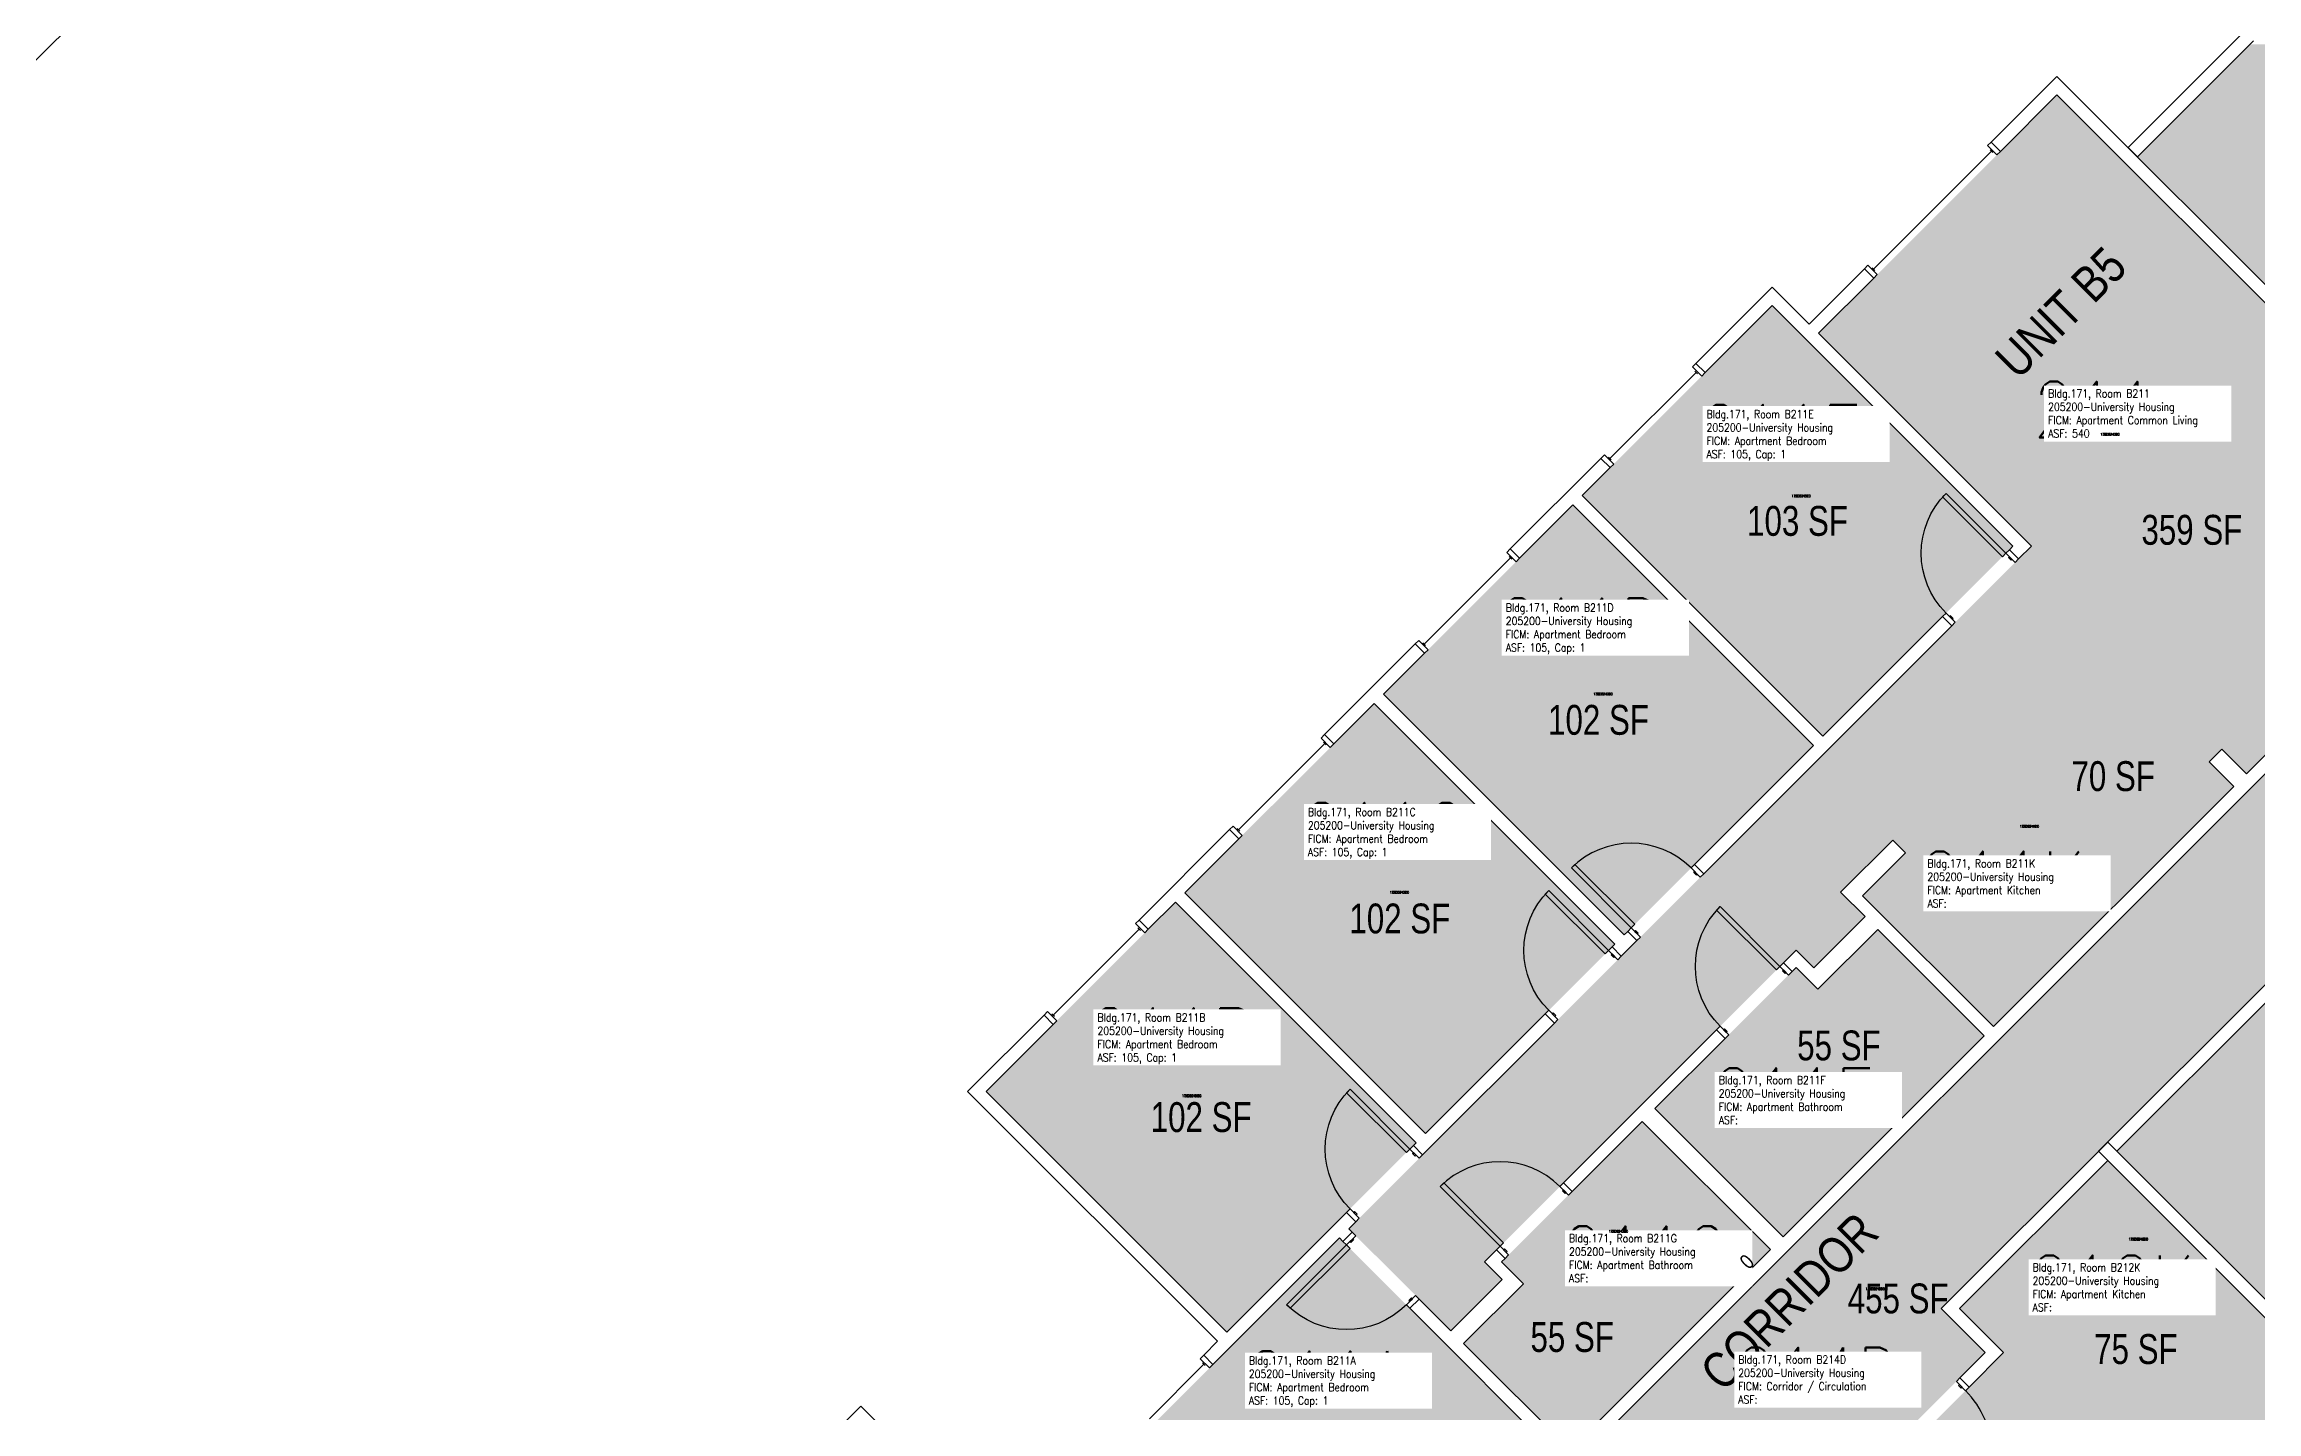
# Model space of a CAD drawing. Header units: inches. Extents: x -98 to 2219, y 102 to 2358.
# Drawn here: x 854 to 1743, y 788 to 1337 of the extents above; entities that cross this region are included whole.
import ezdxf
from ezdxf.enums import TextEntityAlignment as Align

# ---------------------------------------------------------------- set-up
doc = ezdxf.new("R2010")
doc.units = ezdxf.units.IN
doc.header["$LTSCALE"] = 96
doc.header["$MEASUREMENT"] = 0
for name, color, linetype in [('A-Area-Iden', 1, 'Continuous'), ('A-Door', 2, 'Continuous'), ('A-Glaz', 1, 'Continuous'), ('A-IDEN-RNUM', 7, 'Continuous'), ('A-IDEN-SNUM', 4, 'Continuous'), ('A-IDEN-VNUM', 4, 'Continuous'), ('A-Wall', 5, 'Continuous'), ('AREA-TEXT', 3, 'Continuous'), ('Rooms-Category-Color', 7, 'Continuous'), ('Rooms-College-Color', 7, 'Continuous'), ('Rooms-Department-Color', 7, 'Continuous'), ('Rooms-Division-Color', 7, 'Continuous'), ('Rooms-Information', 7, 'Continuous')]:
    doc.layers.add(name, color=color, linetype=linetype)
doc.styles.add('AREA', font='arial.ttf', dxfattribs={"width": 0.75, "height": 12})
doc.styles.add('ROOMSNUMBER', font='txt.shx', dxfattribs={"height": 0.03})
doc.styles.add('ROOMVNUMBER', font='simplex.shx', dxfattribs={"width": 0.85})
doc.styles.get("Standard").update_dxf_attribs({"font": 'ARIALN.TTF'})

msp = doc.modelspace()

# ---------------------------------------------------------------- hatches: boundary and pattern name
at = {"layer": 'Rooms-Category-Color', "true_color": 0xe3c5e1}
msp.add_hatch(color=254, dxfattribs=at).paths.add_polyline_path([(1868.67, 1173.85), (1868.67, 1337.06), (1740.21, 1337.06), (1694.94, 1291.79), (1840.78, 1145.96)])
at = {"layer": 'Rooms-Category-Color', "true_color": 0x728ef3}
for points in [[(1378.07, 861.08), (1652.33, 1135.35), (1566.77, 1220.91), (1662.59, 1316.72), (1779.35, 1199.96), (1758.95, 1179.57), (1770.71, 1167.81), (1774.16, 1171.26), (1765.85, 1179.57), (1782.8, 1196.52), (1837.07, 1142.25), (1820.12, 1125.3), (1801.03, 1144.39), (1797.58, 1140.94), (1798.99, 1139.53), (1753.74, 1094.27), (1771.42, 1076.6), (1738.75, 1043.93), (1728.85, 1053.83), (1723.72, 1048.7), (1681.04, 1091.38), (1601.76, 1012.1), (1596.63, 1017.23), (1575.68, 996.28), (1585.48, 986.48), (1564.89, 965.88), (1557.82, 972.95), (1432.6, 847.74), (1439.67, 840.66), (1419.08, 820.07)], [(1548.21, 1232.05), (1644.91, 1135.35), (1568.54, 1058.98), (1471.85, 1155.68)], [(1468.13, 1151.97), (1564.83, 1055.27), (1488.73, 979.17), (1392.03, 1075.87)], [(1733.62, 1038.8), (1637.1, 942.28), (1584.52, 994.86), (1681.04, 1091.38)], [(1312.22, 996.05), (1388.32, 1072.15), (1485.02, 975.46), (1408.91, 899.35)], [(1308.5, 992.34), (1232.4, 916.24), (1329.1, 819.54), (1405.2, 895.64)], [(1552.64, 857.82), (1633.39, 938.57), (1590.61, 981.35), (1566.57, 957.3), (1557.82, 966.06), (1501.11, 909.35)], [(1746.21, 951.69), (1838.23, 859.68), (1788.63, 810.08), (1778.29, 820.42), (1768.39, 810.52), (1686.71, 892.19)], [(1466.98, 772.16), (1547.52, 852.7), (1495.99, 904.23), (1439.5, 847.74), (1448.25, 838.99), (1424.2, 814.94)], [(1623.5, 828.98), (1715.52, 736.97), (1765.12, 786.57), (1754.77, 796.91), (1764.67, 806.81), (1683, 888.48)], [(1379.3, 684.48), (1463.27, 768.45), (1374.35, 857.37), (1290.38, 773.4)], [(1775.01, 796.47), (1715.52, 736.97), (1641.18, 811.3), (1597.96, 768.08), (1604.29, 761.75), (1600.58, 758.04), (1594.25, 764.37), (1579.26, 749.38), (1614.17, 714.47), (1629.16, 729.46), (1624.62, 734), (1628.33, 737.71), (1638, 728.04), (1615.59, 705.63), (1605.77, 715.44), (1585.44, 695.11), (1595.26, 685.3), (1470.78, 560.82), (1460.97, 570.64), (1440.64, 550.31), (1481.65, 509.29), (1676.11, 703.75), (1761.67, 618.19), (1857.48, 714)]]:
    msp.add_hatch(color=171, dxfattribs=at).paths.add_polyline_path(points)
at = {"layer": 'Rooms-Category-Color', "true_color": 0xadadad}
msp.add_hatch(color=253, dxfattribs=at).paths.add_polyline_path([(1328.21, 728.15), (1286.85, 686.78), (1302.23, 671.4), (1337.93, 635.69), (1239.12, 536.87), (1281.54, 494.44), (1557.87, 770.77), (1575.55, 753.09), (1633.76, 811.3), (1616.08, 828.98), (1746.21, 959.11), (1763.89, 941.44), (1822.1, 999.65), (1804.43, 1017.33), (1958.51, 1171.41), (1873.92, 1171.68), (1820.38, 1118.14), (1802.71, 1135.82), (1760.9, 1094.01), (1778.58, 1076.33), (1379.3, 677.06)])
at = {"layer": 'Rooms-College-Color', "true_color": 0xadadad}
for points in [[(1868.67, 1173.85), (1868.67, 1337.06), (1740.21, 1337.06), (1694.94, 1291.79), (1840.78, 1145.96)], [(1378.07, 861.08), (1652.33, 1135.35), (1566.77, 1220.91), (1662.59, 1316.72), (1779.35, 1199.96), (1758.95, 1179.57), (1770.71, 1167.81), (1774.16, 1171.26), (1765.85, 1179.57), (1782.8, 1196.52), (1837.07, 1142.25), (1820.12, 1125.3), (1801.03, 1144.39), (1797.58, 1140.94), (1798.99, 1139.53), (1753.74, 1094.27), (1771.42, 1076.6), (1738.75, 1043.93), (1728.85, 1053.83), (1723.72, 1048.7), (1681.04, 1091.38), (1601.76, 1012.1), (1596.63, 1017.23), (1575.68, 996.28), (1585.48, 986.48), (1564.89, 965.88), (1557.82, 972.95), (1432.6, 847.74), (1439.67, 840.66), (1419.08, 820.07)], [(1548.21, 1232.05), (1644.91, 1135.35), (1568.54, 1058.98), (1471.85, 1155.68)], [(1328.21, 728.15), (1286.85, 686.78), (1302.23, 671.4), (1337.93, 635.69), (1239.12, 536.87), (1281.54, 494.44), (1557.87, 770.77), (1575.55, 753.09), (1633.76, 811.3), (1616.08, 828.98), (1746.21, 959.11), (1763.89, 941.44), (1822.1, 999.65), (1804.43, 1017.33), (1958.51, 1171.41), (1873.92, 1171.68), (1820.38, 1118.14), (1802.71, 1135.82), (1760.9, 1094.01), (1778.58, 1076.33), (1379.3, 677.06)], [(1468.13, 1151.97), (1564.83, 1055.27), (1488.73, 979.17), (1392.03, 1075.87)], [(1733.62, 1038.8), (1637.1, 942.28), (1584.52, 994.86), (1681.04, 1091.38)], [(1312.22, 996.05), (1388.32, 1072.15), (1485.02, 975.46), (1408.91, 899.35)], [(1308.5, 992.34), (1232.4, 916.24), (1329.1, 819.54), (1405.2, 895.64)], [(1552.64, 857.82), (1633.39, 938.57), (1590.61, 981.35), (1566.57, 957.3), (1557.82, 966.06), (1501.11, 909.35)], [(1746.21, 951.69), (1838.23, 859.68), (1788.63, 810.08), (1778.29, 820.42), (1768.39, 810.52), (1686.71, 892.19)], [(1466.98, 772.16), (1547.52, 852.7), (1495.99, 904.23), (1439.5, 847.74), (1448.25, 838.99), (1424.2, 814.94)], [(1623.5, 828.98), (1715.52, 736.97), (1765.12, 786.57), (1754.77, 796.91), (1764.67, 806.81), (1683, 888.48)], [(1379.3, 684.48), (1463.27, 768.45), (1374.35, 857.37), (1290.38, 773.4)], [(1775.01, 796.47), (1715.52, 736.97), (1641.18, 811.3), (1597.96, 768.08), (1604.29, 761.75), (1600.58, 758.04), (1594.25, 764.37), (1579.26, 749.38), (1614.17, 714.47), (1629.16, 729.46), (1624.62, 734), (1628.33, 737.71), (1638, 728.04), (1615.59, 705.63), (1605.77, 715.44), (1585.44, 695.11), (1595.26, 685.3), (1470.78, 560.82), (1460.97, 570.64), (1440.64, 550.31), (1481.65, 509.29), (1676.11, 703.75), (1761.67, 618.19), (1857.48, 714)]]:
    msp.add_hatch(color=253, dxfattribs=at).paths.add_polyline_path(points)
at = {"layer": 'Rooms-Department-Color', "true_color": 0x604aed}
for points in [[(1868.67, 1173.85), (1868.67, 1337.06), (1740.21, 1337.06), (1694.94, 1291.79), (1840.78, 1145.96)], [(1378.07, 861.08), (1652.33, 1135.35), (1566.77, 1220.91), (1662.59, 1316.72), (1779.35, 1199.96), (1758.95, 1179.57), (1770.71, 1167.81), (1774.16, 1171.26), (1765.85, 1179.57), (1782.8, 1196.52), (1837.07, 1142.25), (1820.12, 1125.3), (1801.03, 1144.39), (1797.58, 1140.94), (1798.99, 1139.53), (1753.74, 1094.27), (1771.42, 1076.6), (1738.75, 1043.93), (1728.85, 1053.83), (1723.72, 1048.7), (1681.04, 1091.38), (1601.76, 1012.1), (1596.63, 1017.23), (1575.68, 996.28), (1585.48, 986.48), (1564.89, 965.88), (1557.82, 972.95), (1432.6, 847.74), (1439.67, 840.66), (1419.08, 820.07)], [(1548.21, 1232.05), (1644.91, 1135.35), (1568.54, 1058.98), (1471.85, 1155.68)], [(1468.13, 1151.97), (1564.83, 1055.27), (1488.73, 979.17), (1392.03, 1075.87)], [(1733.62, 1038.8), (1637.1, 942.28), (1584.52, 994.86), (1681.04, 1091.38)], [(1312.22, 996.05), (1388.32, 1072.15), (1485.02, 975.46), (1408.91, 899.35)], [(1308.5, 992.34), (1232.4, 916.24), (1329.1, 819.54), (1405.2, 895.64)], [(1552.64, 857.82), (1633.39, 938.57), (1590.61, 981.35), (1566.57, 957.3), (1557.82, 966.06), (1501.11, 909.35)], [(1746.21, 951.69), (1838.23, 859.68), (1788.63, 810.08), (1778.29, 820.42), (1768.39, 810.52), (1686.71, 892.19)], [(1466.98, 772.16), (1547.52, 852.7), (1495.99, 904.23), (1439.5, 847.74), (1448.25, 838.99), (1424.2, 814.94)], [(1623.5, 828.98), (1715.52, 736.97), (1765.12, 786.57), (1754.77, 796.91), (1764.67, 806.81), (1683, 888.48)], [(1379.3, 684.48), (1463.27, 768.45), (1374.35, 857.37), (1290.38, 773.4)], [(1775.01, 796.47), (1715.52, 736.97), (1641.18, 811.3), (1597.96, 768.08), (1604.29, 761.75), (1600.58, 758.04), (1594.25, 764.37), (1579.26, 749.38), (1614.17, 714.47), (1629.16, 729.46), (1624.62, 734), (1628.33, 737.71), (1638, 728.04), (1615.59, 705.63), (1605.77, 715.44), (1585.44, 695.11), (1595.26, 685.3), (1470.78, 560.82), (1460.97, 570.64), (1440.64, 550.31), (1481.65, 509.29), (1676.11, 703.75), (1761.67, 618.19), (1857.48, 714)]]:
    msp.add_hatch(color=173, dxfattribs=at).paths.add_polyline_path(points)
at = {"layer": 'Rooms-Department-Color', "true_color": 0xacacac}
msp.add_hatch(color=253, dxfattribs=at).paths.add_polyline_path([(1328.21, 728.15), (1286.85, 686.78), (1302.23, 671.4), (1337.93, 635.69), (1239.12, 536.87), (1281.54, 494.44), (1557.87, 770.77), (1575.55, 753.09), (1633.76, 811.3), (1616.08, 828.98), (1746.21, 959.11), (1763.89, 941.44), (1822.1, 999.65), (1804.43, 1017.33), (1958.51, 1171.41), (1873.92, 1171.68), (1820.38, 1118.14), (1802.71, 1135.82), (1760.9, 1094.01), (1778.58, 1076.33), (1379.3, 677.06)])
at = {"layer": 'Rooms-Division-Color', "true_color": 0x604aed}
for points in [[(1868.67, 1173.85), (1868.67, 1337.06), (1740.21, 1337.06), (1694.94, 1291.79), (1840.78, 1145.96)], [(1378.07, 861.08), (1652.33, 1135.35), (1566.77, 1220.91), (1662.59, 1316.72), (1779.35, 1199.96), (1758.95, 1179.57), (1770.71, 1167.81), (1774.16, 1171.26), (1765.85, 1179.57), (1782.8, 1196.52), (1837.07, 1142.25), (1820.12, 1125.3), (1801.03, 1144.39), (1797.58, 1140.94), (1798.99, 1139.53), (1753.74, 1094.27), (1771.42, 1076.6), (1738.75, 1043.93), (1728.85, 1053.83), (1723.72, 1048.7), (1681.04, 1091.38), (1601.76, 1012.1), (1596.63, 1017.23), (1575.68, 996.28), (1585.48, 986.48), (1564.89, 965.88), (1557.82, 972.95), (1432.6, 847.74), (1439.67, 840.66), (1419.08, 820.07)], [(1548.21, 1232.05), (1644.91, 1135.35), (1568.54, 1058.98), (1471.85, 1155.68)], [(1468.13, 1151.97), (1564.83, 1055.27), (1488.73, 979.17), (1392.03, 1075.87)], [(1733.62, 1038.8), (1637.1, 942.28), (1584.52, 994.86), (1681.04, 1091.38)], [(1312.22, 996.05), (1388.32, 1072.15), (1485.02, 975.46), (1408.91, 899.35)], [(1308.5, 992.34), (1232.4, 916.24), (1329.1, 819.54), (1405.2, 895.64)], [(1552.64, 857.82), (1633.39, 938.57), (1590.61, 981.35), (1566.57, 957.3), (1557.82, 966.06), (1501.11, 909.35)], [(1746.21, 951.69), (1838.23, 859.68), (1788.63, 810.08), (1778.29, 820.42), (1768.39, 810.52), (1686.71, 892.19)], [(1466.98, 772.16), (1547.52, 852.7), (1495.99, 904.23), (1439.5, 847.74), (1448.25, 838.99), (1424.2, 814.94)], [(1623.5, 828.98), (1715.52, 736.97), (1765.12, 786.57), (1754.77, 796.91), (1764.67, 806.81), (1683, 888.48)], [(1379.3, 684.48), (1463.27, 768.45), (1374.35, 857.37), (1290.38, 773.4)], [(1775.01, 796.47), (1715.52, 736.97), (1641.18, 811.3), (1597.96, 768.08), (1604.29, 761.75), (1600.58, 758.04), (1594.25, 764.37), (1579.26, 749.38), (1614.17, 714.47), (1629.16, 729.46), (1624.62, 734), (1628.33, 737.71), (1638, 728.04), (1615.59, 705.63), (1605.77, 715.44), (1585.44, 695.11), (1595.26, 685.3), (1470.78, 560.82), (1460.97, 570.64), (1440.64, 550.31), (1481.65, 509.29), (1676.11, 703.75), (1761.67, 618.19), (1857.48, 714)]]:
    msp.add_hatch(color=173, dxfattribs=at).paths.add_polyline_path(points)
at = {"layer": 'Rooms-Division-Color', "true_color": 0xadadad}
msp.add_hatch(color=253, dxfattribs=at).paths.add_polyline_path([(1328.21, 728.15), (1286.85, 686.78), (1302.23, 671.4), (1337.93, 635.69), (1239.12, 536.87), (1281.54, 494.44), (1557.87, 770.77), (1575.55, 753.09), (1633.76, 811.3), (1616.08, 828.98), (1746.21, 959.11), (1763.89, 941.44), (1822.1, 999.65), (1804.43, 1017.33), (1958.51, 1171.41), (1873.92, 1171.68), (1820.38, 1118.14), (1802.71, 1135.82), (1760.9, 1094.01), (1778.58, 1076.33), (1379.3, 677.06)])

# ---------------------------------------------------------------- linework, layer by layer
at = {"layer": 'A-Door'}
for points in [[(1642.08, 1132.52), (1640.67, 1131.11), (1616.63, 1155.15), (1618.04, 1156.56)], [(1645.79, 1128.81), (1647.21, 1130.22), (1643.5, 1133.94), (1642.08, 1132.52)], [(1644.56, 1130.05), (1644.2, 1129.69), (1643.14, 1130.76), (1643.5, 1131.11)], [(1621.75, 1104.77), (1620.34, 1103.35), (1616.63, 1107.07), (1618.04, 1108.48)], [(1620.51, 1106.01), (1620.87, 1106.36), (1619.81, 1107.42), (1619.45, 1107.07)], [(1491.56, 982), (1492.97, 983.41), (1468.93, 1007.45), (1467.51, 1006.04)], [(1519.31, 1002.33), (1520.72, 1003.74), (1517.01, 1007.45), (1515.6, 1006.04)], [(1518.07, 1003.56), (1517.72, 1003.21), (1516.66, 1004.27), (1517.01, 1004.62)], [(1482.45, 972.89), (1481.04, 971.48), (1457, 995.52), (1458.41, 996.94)], [(1551.33, 966.46), (1549.92, 965.05), (1525.87, 989.09), (1527.29, 990.51)], [(1495.27, 978.29), (1493.85, 976.87), (1490.14, 980.58), (1491.56, 982)], [(1494.03, 979.52), (1494.38, 979.88), (1493.32, 980.94), (1492.97, 980.58)], [(1486.16, 969.18), (1487.58, 970.6), (1483.87, 974.31), (1482.45, 972.89)], [(1484.93, 970.42), (1484.57, 970.07), (1483.51, 971.13), (1483.87, 971.48)], [(1554.78, 963.02), (1556.19, 964.43), (1552.74, 967.88), (1551.33, 966.46)], [(1553.8, 963.99), (1553.45, 963.64), (1552.39, 964.7), (1552.74, 965.05)], [(1462.12, 945.14), (1460.71, 943.73), (1457, 947.44), (1458.41, 948.85)], [(1460.89, 946.38), (1461.24, 946.73), (1460.18, 947.79), (1459.82, 947.44)], [(1530.74, 938.98), (1529.32, 937.56), (1525.87, 941.01), (1527.29, 942.42)], [(1529.76, 939.95), (1530.12, 940.3), (1529.06, 941.36), (1528.7, 941.01)], [(1402.64, 893.08), (1401.22, 891.66), (1377.18, 915.71), (1378.6, 917.12)], [(1406.35, 889.37), (1407.76, 890.78), (1404.05, 894.49), (1402.64, 893.08)], [(1405.11, 890.6), (1404.76, 890.25), (1403.7, 891.31), (1404.05, 891.66)], [(1438.88, 854.01), (1440.29, 855.43), (1416.25, 879.47), (1414.84, 878.05)], [(1466.37, 874.61), (1467.78, 876.02), (1464.33, 879.47), (1462.92, 878.05)], [(1465.39, 875.58), (1465.04, 875.22), (1463.98, 876.28), (1464.33, 876.64)], [(1382.31, 865.32), (1380.89, 863.91), (1377.18, 867.62), (1378.6, 869.04)], [(1381.07, 866.56), (1381.42, 866.92), (1380.36, 867.98), (1380.01, 867.62)], [(1377.18, 854.54), (1378.6, 853.13), (1354.55, 829.09), (1353.14, 830.5)], [(1380.89, 858.25), (1379.48, 859.67), (1375.77, 855.96), (1377.18, 854.54)], [(1379.66, 857.02), (1380.01, 856.66), (1378.95, 855.6), (1378.6, 855.96)], [(1442.32, 850.56), (1440.91, 849.15), (1437.46, 852.6), (1438.88, 854.01)], [(1441.35, 851.54), (1441.71, 851.89), (1440.64, 852.95), (1440.29, 852.6)], [(1404.94, 834.21), (1406.35, 832.8), (1402.64, 829.09), (1401.22, 830.5)], [(1403.7, 832.97), (1403.34, 833.33), (1402.28, 832.27), (1402.64, 831.91)], [(1622.17, 799.72), (1623.58, 801.13), (1627.3, 797.42), (1625.88, 796)], [(1623.41, 798.48), (1623.05, 798.12), (1624.11, 797.06), (1624.47, 797.42)]]:
    msp.add_lwpolyline(points, close=True, dxfattribs=at)
at = {"layer": 'A-Door', "extrusion": (0, 0, -1)}
for centre, start, end in [((-1642.08, 1132.52), 315, 45), ((-1482.45, 972.89), 315, 45), ((-1551.33, 966.46), 315, 45), ((-1402.64, 893.08), 315, 45), ((-1377.18, 854.54), 225, 315)]:
    msp.add_arc(centre, 34, start, end, dxfattribs=at)
at = {"layer": 'A-Door'}
for centre, radius, start, end in [((1491.56, 982), 34, 45, 135), ((1438.88, 854.01), 34, 45, 135), ((1600.43, 770.55), 36, 0, 45)]:
    msp.add_arc(centre, radius, start, end, dxfattribs=at)
at = {"layer": 'A-Glaz'}
for p, q in [((890.07, 1370.07), (842.69, 1322.69)), ((1636.25, 1294.1), (1588.88, 1246.73)), ((1636.78, 1293.57), (1635.72, 1294.63)), ((1589.41, 1246.2), (1588.35, 1247.26)), ((1517.66, 1205.2), (1483.01, 1170.56)), ((1518.19, 1204.67), (1517.13, 1205.73)), ((1483.54, 1170.03), (1482.48, 1171.09)), ((1443.07, 1130.62), (1408.43, 1095.97)), ((1443.6, 1130.09), (1442.54, 1131.15)), ((1408.96, 1095.44), (1407.9, 1096.5)), ((1368.47, 1056.02), (1333.83, 1021.37)), ((1369.01, 1055.49), (1367.94, 1056.55)), ((1334.36, 1020.84), (1333.3, 1021.9)), ((1293.93, 981.48), (1259.28, 946.83)), ((1294.46, 980.94), (1293.4, 982.01)), ((1259.81, 946.3), (1258.75, 947.36)), ((1319.91, 806.64), (1297.99, 784.72)), ((1320.44, 806.11), (1319.38, 807.17))]:
    msp.add_line(p, q, dxfattribs=at)
for points in [[(1634.75, 1296.31), (1636.17, 1297.73), (1639.88, 1294.01), (1638.46, 1292.6)], [(1586.67, 1248.23), (1585.25, 1246.82), (1588.97, 1243.1), (1590.38, 1244.52)], [(1516.15, 1207.41), (1517.57, 1208.83), (1521.28, 1205.12), (1519.87, 1203.7)], [(1480.8, 1172.06), (1479.39, 1170.64), (1483.1, 1166.93), (1484.51, 1168.35)], [(1441.57, 1132.83), (1442.99, 1134.25), (1446.7, 1130.53), (1445.28, 1129.12)], [(1406.22, 1097.48), (1404.8, 1096.06), (1408.51, 1092.35), (1409.93, 1093.76)], [(1366.97, 1058.23), (1368.39, 1059.65), (1372.1, 1055.93), (1370.68, 1054.52)], [(1331.62, 1022.88), (1330.2, 1021.46), (1333.91, 1017.75), (1335.33, 1019.16)], [(1292.43, 983.68), (1293.84, 985.1), (1297.55, 981.39), (1296.14, 979.97)], [(1257.07, 948.33), (1255.66, 946.92), (1259.37, 943.2), (1260.78, 944.62)], [(1318.41, 808.85), (1319.82, 810.26), (1323.53, 806.55), (1322.12, 805.14)]]:
    msp.add_lwpolyline(points, close=True, dxfattribs=at)
at = {"layer": 'A-Wall'}
for p, q in [((1737.86, 1342.13), (1691.23, 1295.5)), ((1694.94, 1291.79), (1741.57, 1338.41)), ((1662.59, 1324.15), (1636.17, 1297.73)), ((1639.88, 1294.01), (1662.59, 1316.72)), ((1844.49, 1142.25), (1662.59, 1324.15)), ((1662.59, 1316.72), (1779.35, 1199.96)), ((1636.17, 1297.73), (1639.88, 1294.01)), ((1691.23, 1295.5), (1694.94, 1291.79)), ((1585.25, 1246.82), (1563.06, 1224.62)), ((1588.97, 1243.1), (1585.25, 1246.82)), ((1548.21, 1239.47), (1517.57, 1208.83)), ((1563.06, 1224.62), (1548.21, 1239.47)), ((1566.77, 1220.91), (1588.97, 1243.1)), ((1521.28, 1205.12), (1548.21, 1232.05)), ((1548.21, 1232.05), (1644.91, 1135.35)), ((1652.33, 1135.35), (1566.77, 1220.91)), ((1517.57, 1208.83), (1521.28, 1205.12)), ((1479.39, 1170.64), (1442.99, 1134.25)), ((1471.85, 1155.68), (1483.1, 1166.93)), ((1483.1, 1166.93), (1479.39, 1170.64)), ((1568.54, 1058.98), (1471.85, 1155.68)), ((1446.7, 1130.53), (1468.13, 1151.97)), ((1468.13, 1151.97), (1564.83, 1055.27)), ((1442.99, 1134.25), (1446.7, 1130.53)), ((1644.91, 1135.35), (1643.5, 1133.94)), ((1643.5, 1133.94), (1647.21, 1130.22)), ((1647.21, 1130.22), (1652.33, 1135.35)), ((1520.72, 1003.74), (1620.34, 1103.35)), ((1616.63, 1107.07), (1568.54, 1058.98)), ((1620.34, 1103.35), (1616.63, 1107.07)), ((1404.8, 1096.06), (1368.39, 1059.65)), ((1408.51, 1092.35), (1404.8, 1096.06)), ((1392.03, 1075.87), (1408.51, 1092.35)), ((1488.73, 979.17), (1392.03, 1075.87)), ((1470.25, 768.01), (1778.58, 1076.33)), ((1771.42, 1076.6), (1738.75, 1043.93)), ((1372.1, 1055.93), (1388.32, 1072.15)), ((1388.32, 1072.15), (1485.02, 975.46)), ((1368.39, 1059.65), (1372.1, 1055.93)), ((1564.83, 1055.27), (1517.01, 1007.45)), ((1728.85, 1053.83), (1723.72, 1048.7)), ((1738.75, 1043.93), (1728.85, 1053.83)), ((1723.72, 1048.7), (1733.62, 1038.8)), ((1733.62, 1038.8), (1637.1, 942.28)), ((1330.2, 1021.46), (1293.84, 985.1)), ((1312.22, 996.05), (1333.91, 1017.75)), ((1333.91, 1017.75), (1330.2, 1021.46)), ((1596.63, 1017.22), (1575.68, 996.28)), ((1601.76, 1012.1), (1596.63, 1017.22)), ((1517.01, 1007.45), (1520.72, 1003.74)), ((1584.52, 994.86), (1601.76, 1012.1)), ((1408.91, 899.35), (1312.22, 996.05)), ((1575.68, 996.28), (1585.48, 986.48)), ((1297.55, 981.39), (1308.5, 992.34)), ((1308.5, 992.34), (1405.2, 895.64)), ((1637.1, 942.28), (1584.52, 994.86)), ((1293.84, 985.1), (1297.55, 981.39)), ((1490.14, 980.58), (1488.73, 979.17)), ((1493.85, 976.87), (1490.14, 980.58)), ((1585.48, 986.48), (1564.89, 965.88)), ((1566.57, 957.3), (1590.61, 981.35)), ((1590.61, 981.35), (1633.39, 938.57)), ((1485.02, 975.46), (1483.87, 974.31)), ((1483.87, 974.31), (1487.58, 970.6)), ((1487.58, 970.6), (1493.85, 976.87)), ((1557.82, 972.95), (1552.74, 967.88)), ((1564.89, 965.88), (1557.82, 972.95)), ((1552.74, 967.88), (1556.19, 964.43)), ((1556.19, 964.43), (1557.82, 966.06)), ((1557.82, 966.06), (1566.57, 957.3)), ((1746.21, 959.11), (1679.29, 892.19)), ((1686.71, 892.19), (1746.21, 951.69)), ((1255.66, 946.92), (1224.98, 916.24)), ((1232.4, 916.24), (1259.37, 943.2)), ((1259.37, 943.2), (1255.66, 946.92)), ((1407.76, 890.78), (1460.71, 943.73)), ((1457, 947.44), (1408.91, 899.35)), ((1460.71, 943.73), (1457, 947.44)), ((1525.87, 941.01), (1464.33, 879.47)), ((1501.11, 909.35), (1529.32, 937.56)), ((1529.32, 937.56), (1525.87, 941.01)), ((1633.39, 938.57), (1552.64, 857.82)), ((1224.98, 916.24), (1325.39, 815.83)), ((1329.1, 819.54), (1232.4, 916.24)), ((1552.64, 857.82), (1501.11, 909.35)), ((1467.78, 876.02), (1495.99, 904.23)), ((1495.99, 904.23), (1547.52, 852.7)), ((1405.2, 895.64), (1404.05, 894.49)), ((1404.05, 894.49), (1407.76, 890.78)), ((1616.08, 828.98), (1683, 895.9)), ((1679.29, 892.19), (1861.19, 710.29)), ((1683, 895.9), (1864.91, 714)), ((1768.39, 810.52), (1686.71, 892.19)), ((1683, 888.48), (1623.5, 828.98)), ((1764.67, 806.81), (1683, 888.48)), ((1464.33, 879.47), (1467.78, 876.02)), ((1377.18, 867.62), (1329.1, 819.54)), ((1380.89, 863.91), (1377.18, 867.62)), ((1378.07, 861.08), (1380.89, 863.91)), ((1329.54, 812.56), (1374.35, 857.37)), ((1374.35, 857.37), (1375.77, 855.96)), ((1375.77, 855.96), (1379.48, 859.67)), ((1379.48, 859.67), (1378.07, 861.08)), ((1437.46, 852.6), (1432.6, 847.74)), ((1432.6, 847.74), (1439.67, 840.66)), ((1440.91, 849.15), (1437.46, 852.6)), ((1439.5, 847.74), (1440.91, 849.15)), ((1448.25, 838.99), (1439.5, 847.74)), ((1547.52, 852.7), (1466.98, 772.16)), ((1439.67, 840.66), (1419.08, 820.07)), ((1424.2, 814.94), (1448.25, 838.99)), ((1406.35, 832.8), (1402.64, 829.09)), ((1402.64, 829.09), (1463.27, 768.45)), ((1419.08, 820.07), (1406.35, 832.8)), ((1633.76, 811.3), (1616.08, 828.98)), ((1623.5, 828.98), (1641.18, 811.3)), ((1325.39, 815.83), (1319.82, 810.26)), ((1319.82, 810.26), (1323.53, 806.55)), ((1323.53, 806.55), (1329.54, 812.56)), ((1466.98, 772.16), (1424.2, 814.94)), ((1623.58, 801.13), (1633.76, 811.3)), ((1641.18, 811.3), (1627.3, 797.42)), ((1627.3, 797.42), (1623.58, 801.13)), ((1162.4, 770.04), (1182.11, 789.75)), ((1182.11, 789.75), (1282.25, 689.61))]:
    msp.add_line(p, q, dxfattribs=at)

# ---------------------------------------------------------------- texts
at = {"layer": 'A-Area-Iden'}
for s, height, p in [('UNIT B5', 14.4, (1669.24, 1224.21)), ('CORRIDOR', 14.4, (1560.1, 826.75)), ('0', 6, (1540.14, 845.74))]:
    msp.add_text(s, height=height, rotation=45, dxfattribs=at).set_placement(p, align=Align.CENTER)
at = {"layer": 'A-IDEN-RNUM', "style": 'ROOMSNUMBER', "width": 0.85}
for s, p in [('0211-00', (1683.88, 1180.31)), ('0211-E0', (1559.79, 1155.51)), ('0211-D0', (1480.22, 1075.99)), ('0211-K0', (1651.48, 1022.78)), ('0211-C0', (1398.39, 996.29)), ('0211-F0', (1553.29, 919.68)), ('0211-B0', (1314.97, 914.47)), ('0211-G0', (1486.39, 860.03)), ('0212-K0', (1695.27, 856.88)), ('0214-D0', (1589.59, 836.93))]:
    msp.add_text(s, height=1, dxfattribs=at).set_placement(p, align=Align.MIDDLE_CENTER)
at = {"layer": 'A-IDEN-SNUM', "style": 'ROOMSNUMBER', "width": 0.85}
for s, p in [('1710B21100', (1683.88, 1180.31)), ('1710B211E0', (1559.79, 1155.51)), ('1710B211D0', (1480.22, 1075.99)), ('1710B211K0', (1651.48, 1022.78)), ('1710B211C0', (1398.39, 996.29)), ('1710B211F0', (1553.29, 919.68)), ('1710B211B0', (1314.97, 914.47)), ('1710B211G0', (1486.39, 860.03)), ('1710B212K0', (1695.27, 856.88)), ('1710B214D0', (1589.59, 836.93))]:
    msp.add_text(s, height=1, dxfattribs=at).set_placement(p, align=Align.MIDDLE_CENTER)
at = {"layer": 'A-IDEN-VNUM', "style": 'ROOMVNUMBER', "width": 0.85}
for s, p in [('211', (1677.73, 1190.27)), ('211E', (1551.41, 1180.91)), ('211D', (1471.22, 1103.15)), ('211C', (1392.18, 1021.02)), ('211K', (1640.6, 1001.45)), ('211B', (1307.21, 938.46)), ('211F', (1556.33, 914.37)), ('211G', (1497.09, 850.8)), ('212K', (1684.68, 839.12)), ('211A', (1368.93, 800.61)), ('214D', (1566.42, 802.06))]:
    msp.add_text(s, height=22.5, dxfattribs=at).set_placement(p, align=Align.MIDDLE_CENTER)
at = {"layer": 'AREA-TEXT', "style": 'AREA', "width": 0.75}
for s, p in [('103 SF', (1558.38, 1145.52)), ('359 SF', (1716.8, 1141.93)), ('102 SF', (1478.43, 1065.57)), ('70 SF', (1685.19, 1042.95)), ('102 SF', (1398.62, 985.75)), ('55 SF', (1575.01, 934.73)), ('102 SF', (1318.8, 905.94)), ('455 SF', (1598.81, 833.06)), ('55 SF', (1467.86, 817.57)), ('75 SF', (1694.31, 812.72))]:
    msp.add_text(s, height=12, dxfattribs=at).set_placement(p, align=Align.MIDDLE_CENTER)

# ---------------------------------------------------------------- next in the draw order: texts
at = {"layer": 'Rooms-Information', "char_height": 3.2143, "width": 72, "attachment_point": 7, "style": 'ROOMVNUMBER', "bg_fill": 3, "box_fill_scale": 1.5, "bg_fill_color": 256, "bg_fill_true_color": 13158600, "bg_fill_transparency": 0}
for s, insert in [('Bldg.171, Room B211^M^J205200-University Housing^M^JFICM: Apartment Common Living^M^JASF: 540', (1659.06, 1179.02)), ('Bldg.171, Room B211E^M^J205200-University Housing^M^JFICM: Apartment Bedroom^M^JASF: 105, Cap: 1', (1521.82, 1169.66)), ('Bldg.171, Room B211D^M^J205200-University Housing^M^JFICM: Apartment Bedroom^M^JASF: 105, Cap: 1', (1441.16, 1091.9)), ('Bldg.171, Room B211C^M^J205200-University Housing^M^JFICM: Apartment Bedroom^M^JASF: 105, Cap: 1', (1361.67, 1009.77)), ('Bldg.171, Room B211K^M^J205200-University Housing^M^JFICM: Apartment Kitchen^M^JASF: ', (1610.55, 990.2)), ('Bldg.171, Room B211B^M^J205200-University Housing^M^JFICM: Apartment Bedroom^M^JASF: 105, Cap: 1', (1277.15, 927.21)), ('Bldg.171, Room B211F^M^J205200-University Housing^M^JFICM: Apartment Bathroom^M^JASF: ', (1526.73, 903.12)), ('Bldg.171, Room B211G^M^J205200-University Housing^M^JFICM: Apartment Bathroom^M^JASF: ', (1466.58, 839.55)), ('Bldg.171, Room B212K^M^J205200-University Housing^M^JFICM: Apartment Kitchen^M^JASF: ', (1652.81, 827.87)), ('Bldg.171, Room B211A^M^J205200-University Housing^M^JFICM: Apartment Bedroom^M^JASF: 105, Cap: 1', (1337.96, 789.36)), ('Bldg.171, Room B214D^M^J205200-University Housing^M^JFICM: Corridor / Circulation^M^JASF: ', (1534.55, 790.81))]:
    msp.add_mtext(s, dxfattribs=dict(at, insert=insert))

doc.saveas('drawing.dxf')
